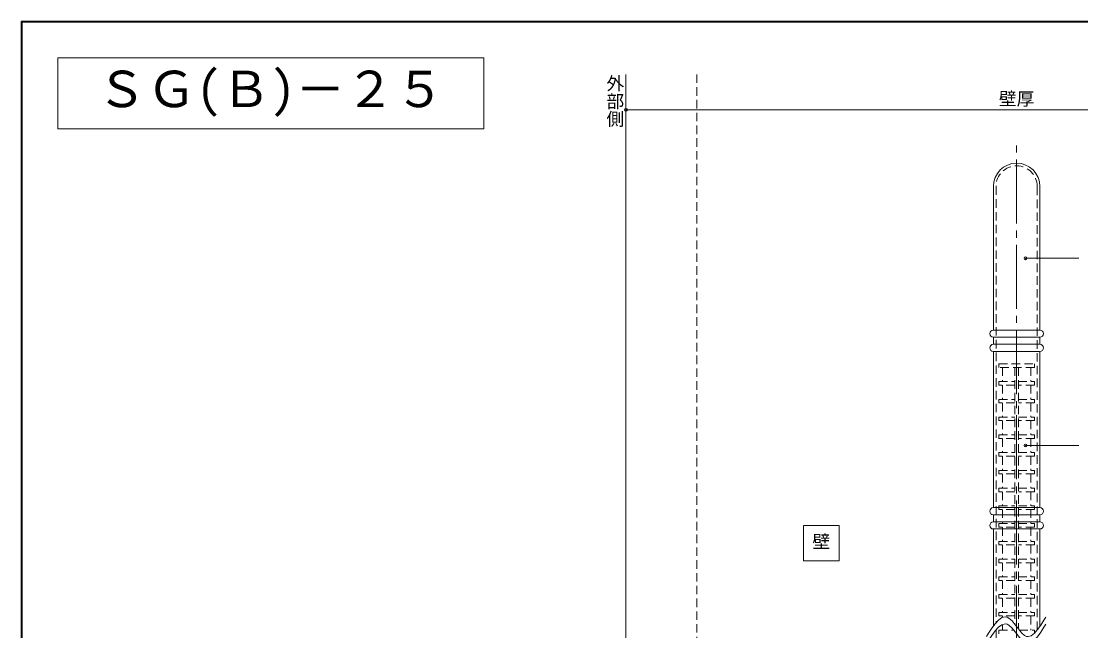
# Model space of a CAD drawing. Units: millimetres at full size, sheet at 1:2; details may follow other scales. Extents: x -874 to 280, y -194 to 194.
# Drawn here: x -874.3 to -575.9, y 22.5 to 194.2 of the extents above; entities that cross this region are included whole.
import ezdxf
from ezdxf.enums import TextEntityAlignment as Align

# ---------------------------------------------------------------- set-up
doc = ezdxf.new("R2010")
doc.units = ezdxf.units.MM
doc.header["$LTSCALE"] = 2
doc.header["$PDMODE"] = 32
doc.header["$PDSIZE"] = 0.8
doc.linetypes.add('CHAIN2', pattern=[12, 9, -1, 1, -1])
doc.linetypes.add('DASHED1', pattern=[1.8, 1.2, -0.6])
doc.layers.add('0-0_', color=7, linetype='Continuous', lineweight=9)
doc.layers.add('1-0_', color=5, linetype='Continuous', lineweight=9)
doc.styles.add('@ＭＳ ゴシック', font='')
doc.styles.add('ＭＳ ゴシック', font='')
doc.styles.get('@ＭＳ ゴシック').set_extended_font_data('@MS Gothic')
doc.styles.get('ＭＳ ゴシック').set_extended_font_data('MS Gothic')

msp = doc.modelspace()

# ---------------------------------------------------------------- linework, layer by layer
at = {"layer": '0-0_'}
for p, q in [((-874, 193.9), (-314, 193.9)), ((-874, -193.9), (-874, 193.9)), ((-864, 183.9), (-864, 163.9)), ((-744, 183.9), (-864, 183.9)), ((-744, 163.9), (-744, 183.9)), ((-864, 163.9), (-744, 163.9))]:
    msp.add_line(p, q, dxfattribs=at)
msp.add_lwpolyline([(-313.72, 194.18), (-874.28, 194.18), (-874.28, -194.18)], dxfattribs=at)
at = {"layer": '1-0_', "color": 7}
for p, q in [((-704, 179.2), (-704, -70.8)), ((-484, 169.2), (-704, 169.2)), ((-576.5, 127.425), (-591.5, 127.425)), ((-576.5, 74.7), (-591.5, 74.7)), ((-654, 52.2), (-654, 42.2)), ((-644, 52.2), (-654, 52.2)), ((-644, 42.2), (-644, 52.2)), ((-654, 42.2), (-644, 42.2))]:
    msp.add_line(p, q, dxfattribs=at)
at = {"layer": '1-0_', "color": 7, "linetype": 'DASHED1'}
msp.add_line((-684, 179.2), (-684, -139.8), dxfattribs=at)
at = {"layer": '1-0_', "color": 6, "linetype": 'CHAIN2'}
msp.add_line((-594, -150.8), (-594, 159.2), dxfattribs=at)
at = {"layer": '1-0_', "color": 2}
for p, q in [((-600.55, 147.65), (-600.55, 107.2)), ((-587.45, 107.2), (-587.45, 147.65)), ((-587.45, 107.2), (-600.55, 107.2)), ((-587.45, 105.2), (-600.55, 105.2)), ((-600.55, 105.2), (-600.55, 103.2)), ((-587.45, 103.2), (-587.45, 105.2)), ((-587.45, 103.2), (-600.55, 103.2)), ((-600.55, 101.2), (-600.55, 57.2)), ((-587.45, 101.2), (-600.55, 101.2)), ((-587.45, 57.2), (-587.45, 101.2)), ((-587.45, 57.2), (-600.55, 57.2)), ((-587.45, 55.2), (-600.55, 55.2)), ((-600.55, 55.2), (-600.55, 53.2)), ((-587.45, 53.2), (-587.45, 55.2)), ((-587.45, 53.2), (-600.55, 53.2)), ((-587.45, 51.2), (-600.55, 51.2)), ((-600.55, 51.2), (-600.55, 23.847)), ((-587.45, 23.792), (-587.45, 51.2))]:
    msp.add_line(p, q, dxfattribs=at)
at = {"layer": '1-0_', "color": 2, "linetype": 'DASHED1'}
for p, q in [((-599.8, 147.65), (-599.8, 24.794)), ((-588.2, 22.748), (-588.2, 147.65)), ((-599.8, 22.794), (-599.8, -33.352))]:
    msp.add_line(p, q, dxfattribs=at)
at = {"layer": '1-0_', "linetype": 'DASHED1'}
for p, q in [((-589, 96.7), (-599, 96.7)), ((-589, 97.7), (-589, 96.7)), ((-593.5, 92.7), (-589, 92.7)), ((-589, 92.7), (-589, 91.7)), ((-594.5, 91.7), (-599, 91.7)), ((-589, 91.7), (-593.5, 91.7)), ((-594.5, 86.7), (-599, 86.7)), ((-593.5, 87.7), (-589, 87.7)), ((-589, 86.7), (-593.5, 86.7)), ((-589, 87.7), (-589, 86.7)), ((-594.5, 81.7), (-599, 81.7)), ((-593.5, 82.7), (-589, 82.7)), ((-589, 81.7), (-593.5, 81.7)), ((-589, 82.7), (-589, 81.7)), ((-593.5, 77.7), (-589, 77.7)), ((-589, 77.7), (-589, 76.7)), ((-594.5, 76.7), (-599, 76.7)), ((-589, 76.7), (-593.5, 76.7)), ((-599, 71.7), (-599, 72.7)), ((-599, 72.7), (-594.5, 72.7)), ((-594.5, 71.7), (-599, 71.7)), ((-593.5, 72.7), (-589, 72.7)), ((-589, 71.7), (-593.5, 71.7)), ((-589, 72.7), (-589, 71.7)), ((-599, 66.7), (-599, 67.7)), ((-599, 67.7), (-594.5, 67.7)), ((-594.5, 66.7), (-599, 66.7)), ((-593.5, 67.7), (-589, 67.7)), ((-589, 66.7), (-593.5, 66.7)), ((-589, 67.7), (-589, 66.7)), ((-593.5, 62.7), (-589, 62.7)), ((-589, 62.7), (-589, 61.7)), ((-594.5, 61.7), (-599, 61.7)), ((-589, 61.7), (-593.5, 61.7)), ((-599, 56.7), (-599, 57.7)), ((-599, 57.7), (-594.5, 57.7)), ((-594.5, 56.7), (-599, 56.7)), ((-593.5, 57.7), (-589, 57.7)), ((-589, 56.7), (-593.5, 56.7)), ((-589, 57.7), (-589, 56.7)), ((-594.5, 51.7), (-599, 51.7)), ((-593.5, 52.7), (-589, 52.7)), ((-589, 51.7), (-593.5, 51.7)), ((-589, 52.7), (-589, 51.7)), ((-594.5, 46.7), (-599, 46.7)), ((-593.5, 47.7), (-589, 47.7)), ((-589, 46.7), (-593.5, 46.7)), ((-589, 47.7), (-589, 46.7)), ((-593.5, 42.7), (-589, 42.7)), ((-589, 42.7), (-589, 41.7)), ((-594.5, 41.7), (-599, 41.7)), ((-589, 41.7), (-593.5, 41.7)), ((-594.5, 36.7), (-599, 36.7)), ((-593.5, 37.7), (-589, 37.7)), ((-589, 36.7), (-593.5, 36.7)), ((-589, 37.7), (-589, 36.7)), ((-594.5, 31.7), (-599, 31.7)), ((-593.5, 32.7), (-589, 32.7)), ((-589, 31.7), (-593.5, 31.7)), ((-589, 32.7), (-589, 31.7)), ((-593.5, 27.7), (-589, 27.7)), ((-589, 27.7), (-589, 26.7)), ((-594.5, 26.7), (-599, 26.7)), ((-589, 26.7), (-593.5, 26.7)), ((-599, 21.7), (-599, 22.7)), ((-599, 22.7), (-594.791, 22.7)), ((-593.224, 22.7), (-589, 22.7)), ((-589, 22.7), (-589, 21.827))]:
    msp.add_line(p, q, dxfattribs=at)
at = {"layer": '1-0_', "color": 4, "linetype": 'DASHED1'}
for p, q in [((-598, 96.7), (-598, 92.7)), ((-594.5, 96.7), (-594.5, 24.345)), ((-593.5, 96.7), (-593.5, 23.035)), ((-590, 96.7), (-590, 92.7)), ((-598, 91.7), (-598, 87.7)), ((-590, 91.7), (-590, 87.7)), ((-598, 86.7), (-598, 82.7)), ((-590, 86.7), (-590, 82.7)), ((-598, 81.7), (-598, 77.7)), ((-590, 81.7), (-590, 77.7)), ((-598, 76.7), (-598, 72.7)), ((-590, 76.7), (-590, 72.7)), ((-598, 71.7), (-598, 67.7)), ((-590, 71.7), (-590, 67.7)), ((-598, 66.7), (-598, 62.7)), ((-590, 66.7), (-590, 62.7)), ((-598, 61.7), (-598, 57.7)), ((-590, 61.7), (-590, 57.7)), ((-598, 56.7), (-598, 52.7)), ((-590, 56.7), (-590, 52.7)), ((-598, 51.7), (-598, 47.7)), ((-590, 51.7), (-590, 47.7)), ((-598, 46.7), (-598, 42.7)), ((-590, 46.7), (-590, 42.7)), ((-598, 41.7), (-598, 37.7)), ((-590, 41.7), (-590, 37.7)), ((-598, 36.7), (-598, 32.7)), ((-590, 36.7), (-590, 32.7)), ((-598, 31.7), (-598, 27.7)), ((-590, 31.7), (-590, 27.7)), ((-598, 26.7), (-598, 26.283)), ((-598, 24.283), (-598, 22.7)), ((-590, 26.7), (-590, 22.7))]:
    msp.add_line(p, q, dxfattribs=at)
at = {"layer": '1-0_', "linetype": 'DASHED1'}
for points in [[(-599, 96.7), (-599, 97.7), (-589, 97.7)], [(-599, 91.7), (-599, 92.7), (-594.5, 92.7)], [(-599, 86.7), (-599, 87.7), (-594.5, 87.7)], [(-599, 81.7), (-599, 82.7), (-594.5, 82.7)], [(-599, 76.7), (-599, 77.7), (-594.5, 77.7)], [(-599, 61.7), (-599, 62.7), (-594.5, 62.7)], [(-599, 51.7), (-599, 52.7), (-594.5, 52.7)], [(-599, 46.7), (-599, 47.7), (-594.5, 47.7)], [(-599, 41.7), (-599, 42.7), (-594.5, 42.7)], [(-599, 36.7), (-599, 37.7), (-594.5, 37.7)], [(-599, 31.7), (-599, 32.7), (-594.5, 32.7)], [(-599, 26.7), (-599, 27.7), (-594.5, 27.7)]]:
    msp.add_lwpolyline(points, dxfattribs=at)
at = {"layer": '1-0_', "color": 3}
for points in [[(-602.5, 20.95), (-601.948, 21.813), (-600.997, 23.245), (-600.047, 24.525), (-599.101, 25.556), (-598.16, 26.241), (-597.225, 26.484), (-596.685, 26.384), (-596.167, 26.107), (-595.279, 25.295), (-594.395, 24.217), (-593.515, 23.054), (-592.638, 21.989), (-591.76, 21.205), (-591.251, 20.95), (-590.741, 20.878), (-589.861, 21.149), (-588.98, 21.843), (-588.097, 22.867), (-587.214, 24.13), (-586.33, 25.537), (-585.817, 26.384)], [(-602.5, 18.95), (-601.948, 19.813), (-600.997, 21.245), (-600.047, 22.525), (-599.101, 23.556), (-598.16, 24.241), (-597.225, 24.484), (-596.685, 24.384), (-596.167, 24.107), (-595.279, 23.295), (-594.395, 22.217), (-593.515, 21.054), (-592.638, 19.989), (-591.76, 19.205), (-591.251, 18.95), (-590.741, 18.878), (-589.861, 19.149), (-588.98, 19.843), (-588.097, 20.867), (-587.214, 22.13), (-586.33, 23.537), (-585.817, 24.384)]]:
    msp.add_lwpolyline(points, dxfattribs=at)
at = {"layer": '1-0_', "color": 2}
for centre, radius, start, end in [((-594, 147.65), 6.55, 0, 180), ((-600.55, 106.2), 1, 90, 180), ((-600.55, 106.2), 1, 180, 270), ((-587.45, 106.2), 1, 0, 90), ((-587.45, 106.2), 1, 270, 0), ((-600.55, 102.2), 1, 90, 180), ((-600.55, 102.2), 1, 180, 270), ((-587.45, 102.2), 1, 0, 90), ((-587.45, 102.2), 1, 270, 0), ((-600.55, 56.2), 1, 90, 180), ((-587.45, 56.2), 1, 0, 90), ((-600.55, 56.2), 1, 180, 270), ((-587.45, 56.2), 1, 270, 0), ((-600.55, 52.2), 1, 90, 180), ((-600.55, 52.2), 1, 180, 270), ((-587.45, 52.2), 1, 0, 90), ((-587.45, 52.2), 1, 270, 0)]:
    msp.add_arc(centre, radius, start, end, dxfattribs=at)
at = {"layer": '1-0_', "color": 2, "linetype": 'DASHED1'}
msp.add_arc((-594, 147.65), 5.8, 0, 180, dxfattribs=at)
at = {"layer": '1-0_', "color": 7}
msp.add_point((-704, 169.2), dxfattribs=at)
at = {"layer": '1-0_', "color": 2}
for p in [(-591.5, 127.425), (-591.5, 74.7)]:
    msp.add_point(p, dxfattribs=at)

# ---------------------------------------------------------------- texts
at = {"layer": '0-0_', "style": 'ＭＳ ゴシック'}
msp.add_text('ＳＧ(Ｂ)－２５', height=10.26, dxfattribs=at).set_placement((-853, 166.9), align=Align.BOTTOM_LEFT)
at = {"layer": '1-0_', "color": 7, "style": '@ＭＳ ゴシック'}
msp.add_text('外部側', height=3.666, rotation=270, dxfattribs=at).set_placement((-710, 179.2), align=Align.BOTTOM_LEFT)
at = {"layer": '1-0_', "color": 7, "style": 'ＭＳ ゴシック'}
for s, p in [('壁厚', (-599, 169.4)), ('壁', (-651.5, 44.7))]:
    msp.add_text(s, height=3.666, dxfattribs=at).set_placement(p, align=Align.BOTTOM_LEFT)

doc.saveas('drawing.dxf')
